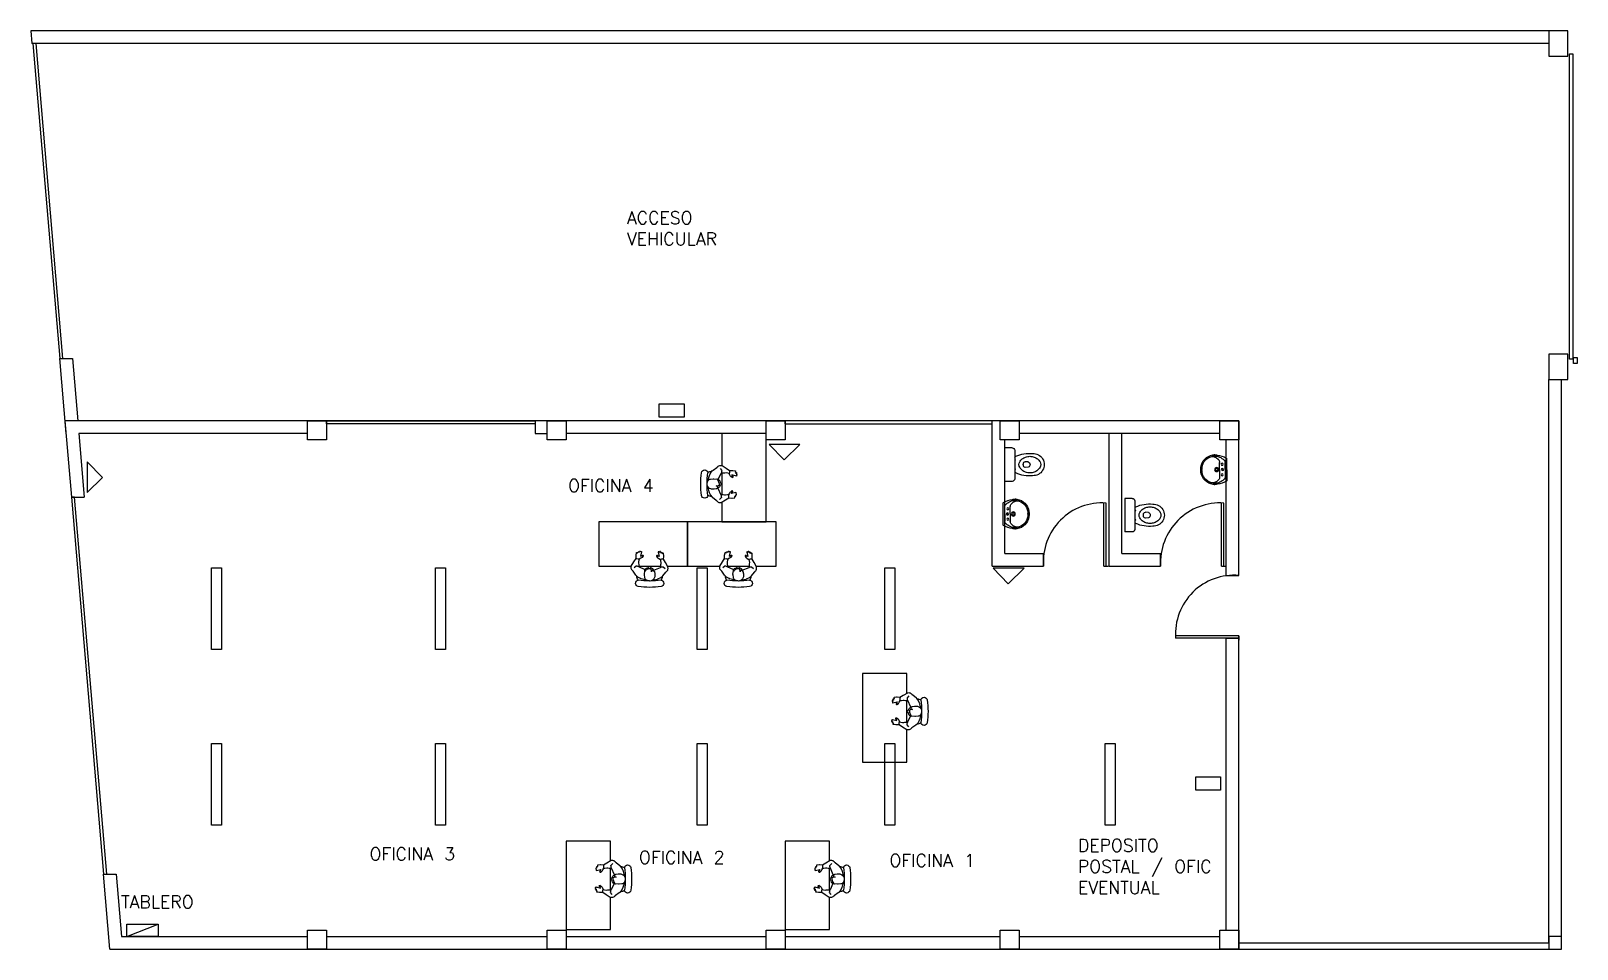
# Model space of a CAD drawing. Header units: millimetres. Extents: x 129.3 to 153.8, y 88.3 to 102.8.
import ezdxf

# ---------------------------------------------------------------- set-up
doc = ezdxf.new("R2010")
doc.units = ezdxf.units.MM
doc.linetypes.add('AUDIT_I_201002150132-0', pattern=[0])
for name, color, linetype in [('COLUMNAS', 8, 'Continuous'), ('CURTIN WALL', 4, 'Continuous'), ('EQ - Mobiliario', 252, 'AUDIT_I_201002150132-0'), ('EQ - Sanitario', 252, 'Continuous'), ('MAMPOSTERIA', 7, 'Continuous'), ('Plano base$0$EQ - Mobiliario', 252, 'AUDIT_I_201002150132-0'), ('PUERTAS', 1, 'Continuous')]:
    doc.layers.add(name, color=color, linetype=linetype)
doc.styles.get("Standard").update_dxf_attribs({"font": 'txt.shx'})

# ---------------------------------------------------------------- blocks, each defined once
blk = doc.blocks.new('LV ANDINA')
for p, q in [((0, 0.174838), (0, 0)), ((0, 0.174838), (0, -0.174838)), ((0.023785, 0), (0.023785, 0.113132)), ((0.023785, 0), (0.023785, -0.113132)), ((0.11221, 0.096338), (0.11221, 0.114747)), ((0.11221, 0), (0.11221, 0.096338)), ((0.11221, 0), (0.11221, -0.096338)), ((0.11221, -0.096338), (0.11221, -0.114747))]:
    blk.add_line(p, q)
for centre, radius in [((0.066622, 0), 0.015857), ((0.071578, 0.083248), 0.015857), ((0.158567, 0), 0.031713), ((0.158567, 0), 0.020812), ((0.071578, -0.083248), 0.015857)]:
    blk.add_circle(centre, radius)
for centre, radius, start, end in [((0.203415, 0.161128), 0.376573, 260.066191, 260.066191), ((0.007928, 0.174838), 0.007928, 119.548602, 180), ((0.203415, -0.170001), 0.404322, 97.864112, 119.548602), ((0.07631, 0.113132), 0.052525, 134.691029, 180), ((0.22243, -0.034572), 0.260294, 125.471853, 134.691029), ((0.184991, 0.023832), 0.191033, 100.525802, 126.492035), ((0.195062, 0.111651), 0.082909, 141.766242, 177.859766), ((0.22297, 0.087254), 0.119945, 66.510707, 140.862465), ((0.203415, -0.161128), 0.395535, 94.692137, 98.038881), ((0.203415, -0.161128), 0.376573, 94.692137, 98.140252), ((0.191279, 0.011185), 0.222815, 83.41939, 95.187055), ((0.191279, 0.011185), 0.203853, 83.41939, 95.187055), ((0.186455, 0.013244), 0.202416, 7.233104, 82.167515), ((0.186455, 0.013244), 0.221378, 7.233104, 82.167515), ((0.081481, 0), 0.308221, 352.78029, 7.21971), ((0.081481, 0), 0.327183, 0, 7.21971), ((0.081481, 0), 0.327183, 352.78029, 0), ((0.007928, -0.174838), 0.007928, 180, 240.451398), ((0.203415, 0.170001), 0.404322, 240.451398, 262.135888), ((0.07631, -0.113132), 0.052525, 180, 225.308971), ((0.22243, 0.034572), 0.260294, 225.308971, 234.528147), ((0.184991, -0.023832), 0.191033, 233.507965, 259.474198), ((0.195062, -0.111651), 0.082909, 182.140234, 218.233758), ((0.22297, -0.087254), 0.119945, 219.137535, 293.489293), ((0.203415, 0.161128), 0.395535, 261.961119, 265.307863), ((0.203415, 0.161128), 0.376573, 261.859748, 265.307863), ((0.191279, -0.011185), 0.222815, 264.812945, 276.58061), ((0.191279, -0.011185), 0.203853, 264.812945, 276.58061), ((0.186455, -0.013244), 0.202416, 277.832485, 352.766896), ((0.186455, -0.013244), 0.221378, 277.832485, 352.766896)]:
    blk.add_arc(centre, radius, start, end)
at = {"linetype": 'ByBlock'}
for p in [(0.075529, 0.010245), (0.11221, 0.096338), (0.158567, 0.020812), (0.188957, 0.234236), (0.221175, 0.207185), (0.389703, 0), (0.055511, -0.010245), (0.158567, -0.020812), (0.192994, -0.234331), (0.218636, -0.207012)]:
    blk.add_point(p, dxfattribs=at)
blk = doc.blocks.new('IP ANDINA')
for p, q in [((-0.265, -0.120632), (-0.265, 0)), ((-0.265, 0), (0.265, 0)), ((0.265, -0.120632), (0.265, 0)), ((-0.225632, -0.16), (0.225632, -0.16)), ((-0.042449, -0.375164), (-0.04494, -0.327163)), ((0.041618, -0.375164), (0.04494, -0.327163))]:
    blk.add_line(p, q)
blk.add_lwpolyline([(-0.130856, -0.400348, 0.081456), (-0.119783, -0.467864, 0.089731), (-0.089741, -0.522325, 0.104602), (-0.042673, -0.560331, 0.142864), (-0.000046, -0.57285, 0.142579), (0.042673, -0.560331, 0.104602), (0.089741, -0.522325, 0.089731), (0.119783, -0.467864, 0.081456), (0.130856, -0.400348, 0.081456), (0.119783, -0.332831, 0.089731), (0.089741, -0.27837, 0.104602), (0.042673, -0.240364, 0.142579), (-0.000046, -0.227845, 0.142864), (-0.042673, -0.240364, 0.104602), (-0.089741, -0.27837, 0.089731), (-0.119783, -0.332831, 0.081456)], format="xyb", close=True)
for centre in [(-0.073031, -0.169739), (0.073031, -0.169739)]:
    blk.add_circle(centre, 0.005)
for centre, radius, start, end in [((-0.225632, -0.120632), 0.039368, 180, 270), ((0.346395, -0.390548), 0.523947, 155.882772, 185.67851), ((-0.086182, -0.196891), 0.05, 132.453918, 155.882772), ((0.086182, -0.196891), 0.05, 24.117228, 47.546082), ((-0.346395, -0.390548), 0.523947, 354.32149, 24.117228), ((0.225632, -0.120632), 0.039368, 270, 0), ((0, -0.451664), 0.175227, 176.966377, 3.033623), ((-0.01494, -0.327163), 0.03, 90, 180), ((-0.000415, -0.358925), 0.045061, 201.123443, 338.876557), ((0, -0.344692), 0.049822, 72.549981, 107.450019), ((0.01494, -0.327163), 0.03, 0, 90)]:
    blk.add_arc(centre, radius, start, end)
blk = doc.blocks.new('Plano base$0$S11')
at = {"layer": 'Plano base$0$EQ - Mobiliario'}
for points in [[(-0.05157, 0.353258), (-0.132673, 0.33131, 0.052358), (-0.142413, 0.327545), (-0.186929, 0.304734), (-0.211415, 0.281504, 0.053378), (-0.218314, 0.273397), (-0.259688, 0.212712, -0.078921), (-0.270449, 0.201298), (-0.274028, 0.198535, 0.253624), (-0.293316, 0.154953), (-0.291356, 0.13054), (-0.248933, 0.063996, 0.001509), (-0.24877, 0.063742), (-0.215435, 0.012144), (-0.215679, -0.033299, 0.039319), (-0.215104, -0.04113), (-0.209528, -0.077571, 0.271109), (-0.206347, -0.081494), (-0.202026, -0.083121, 0.56371), (-0.195302, -0.077831), (-0.194022, -0.074411), (-0.183012, -0.092915, 0.308624), (-0.178144, -0.095755), (-0.174821, -0.09552, 0.454858), (-0.170281, -0.089503), (-0.171597, -0.083247), (-0.161148, -0.103242, 0.307468), (-0.156198, -0.1059), (-0.150585, -0.105315, 0.419663), (-0.146141, -0.099731), (-0.146597, -0.092873), (-0.137417, -0.099456, 0.353703), (-0.131471, -0.101499), (-0.129802, -0.100891, 0.381475), (-0.126651, -0.095024), (-0.143368, -0.025513), (-0.130185, -0.031667), (-0.111054, -0.04281, 0.392799), (-0.104414, -0.041317), (-0.10084, -0.036105, 0.335675), (-0.101121, -0.030078), (-0.120712, -0.006551, 0.110367), (-0.137985, 0.006761), (-0.165212, 0.019472), (-0.170055, 0.037788), (-0.175656, 0.064976, 0.035291), (-0.172848, 0.142745)], [(0.048147, 0.35353), (0.121226, 0.337577, -0.052358), (0.13114, 0.334297), (0.176727, 0.313711), (0.202329, 0.291716, -0.053378), (0.20962, 0.283959), (0.253938, 0.22539, 0.078921), (0.265248, 0.21452), (0.268959, 0.211937, -0.253624), (0.290374, 0.16936), (0.289621, 0.14488), (0.250532, 0.076325, -0.001509), (0.250382, 0.076063), (0.219634, 0.022883), (0.222119, -0.022493, -0.039319), (0.221932, -0.030342), (0.21816, -0.067014, -0.271109), (0.215176, -0.07109), (0.210941, -0.072927, -0.56371), (0.203964, -0.067975), (0.202517, -0.064623), (0.192433, -0.083648, -0.308624), (0.187712, -0.086724), (0.184381, -0.086654, -0.454858), (0.179549, -0.080869), (0.180555, -0.074555), (0.171106, -0.095041, -0.307468), (0.166293, -0.09794), (0.160658, -0.097632, -0.419663), (0.155944, -0.092274), (0.156061, -0.085403), (0.147217, -0.09243, -0.353703), (0.141378, -0.094764), (0.139682, -0.09424, -0.381475), (0.136245, -0.088535), (0.149512, -0.018284), (0.136649, -0.025081), (0.118091, -0.037154, -0.392799), (0.111385, -0.03599), (0.107558, -0.030961, -0.335675), (0.107542, -0.024928), (0.125948, -0.000462, -0.110367), (0.142543, 0.013686), (0.16911, 0.027724), (0.173043, 0.046257), (0.177297, 0.073688, -0.035291), (0.170655, 0.151224)], [(-0.07161, 0.189774), (-0.172848, 0.142745, -0.136037), (-0.197574, 0.132634), (-0.212527, 0.130864), (-0.245783, 0.157093)], [(-0.218806, 0.016393), (-0.213085, 0.014459, 0.155319), (-0.182758, 0.013915), (-0.1648, 0.019279)], [(0.072112, 0.218185), (0.061747, 0.203843, -0.211627), (0.047748, 0.195681), (0.041131, 0.194946), (0.037744, 0.198336, -0.177498), (0.03196, 0.210828), (0.030915, 0.223496), (0.028353, 0.202562, -0.076282), (0.024248, 0.187959), (0.022908, 0.185009, -0.269675), (0.006512, 0.173362, -0.089564), (-0.011189, 0.174922), (-0.015424, 0.176078), (-0.042845, 0.184654), (-0.050929, 0.188121, -0.168212), (-0.075123, 0.210146), (-0.077121, 0.213814)], [(0.063464, 0.194726), (0.170655, 0.151224, 0.136037), (0.19585, 0.142345), (0.210872, 0.141315), (0.242793, 0.169152)], [(0.22279, 0.027293), (0.217172, 0.025079, -0.155319), (0.186909, 0.02304), (0.168708, 0.027511)]]:
    blk.add_lwpolyline(points, format="xyb", dxfattribs=at)
blk.add_lwpolyline([(0.002661, 0.135074), (0.005335, 0.137595, 0.128039), (0.01069, 0.146133), (0.011418, 0.148443, -0.219355), (0.022675, 0.160837), (0.045486, 0.170524, 0.17095), (0.055296, 0.179485), (0.072256, 0.21113, 0.07568), (0.074268, 0.216804), (0.081365, 0.253736, 0.047493), (0.082263, 0.263171), (0.082263, 0.288818, 0.10638), (0.077837, 0.309385), (0.067976, 0.331235, 0.20273), (0.039396, 0.357691), (0.021476, 0.364167, 0.135751), (-0.005104, 0.366216), (-0.033512, 0.360667, 0.197051), (-0.065203, 0.339812), (-0.069253, 0.333888, 0.116404), (-0.077514, 0.312455), (-0.083155, 0.271268, 0.060301), (-0.083344, 0.259253), (-0.07753, 0.203977, 0.09676), (-0.075281, 0.196645), (-0.063687, 0.174943, 0.215466), (-0.050631, 0.164899), (-0.030294, 0.16011), (-0.0272, 0.158969, -0.197631), (-0.015998, 0.148671), (-0.014185, 0.144792, 0.157943), (-0.005778, 0.135775), (-0.003197, 0.134342, 0.326668)], format="xyb", close=True, dxfattribs=at)
blk.add_lwpolyline([(0, 0.367213), (-0.001653, 0.366766)], dxfattribs=at)
for centre, radius, start, end in [((-0.171802, 0.404209), 0.0508, 98.455473, 261.544527), ((-0.00143, 0.264479), 0.203175, 153.61801, 172.948325), ((0, -0.751491), 1.2192, 81.544527, 98.455473), ((0, -0.851987), 1.2192, 81.544527, 98.455473), ((0.171802, 0.404209), 0.0508, 278.455473, 81.544527), ((-0.00143, 0.264479), 0.203175, 8.377378, 26.212212)]:
    blk.add_arc(centre, radius, start, end, dxfattribs=at)
blk = doc.blocks.new('Plano base$0$escritorio_1.40x0.80')
at = {"layer": 'Plano base$0$EQ - Mobiliario'}
blk.add_lwpolyline([(0, 0.315978), (0, 0), (-0.7, 0), (-0.7, 1.4), (0, 1.4), (0, 0.890842)], dxfattribs=at)
at = {"layer": 'Plano base$0$EQ - Mobiliario', "color": 1}
blk.add_lwpolyline([(0, 0.771842), (0, 0.428037)], dxfattribs=at)
at = {"layer": 'Plano base$0$EQ - Mobiliario', "color": 1, "rotation": 270}
blk.add_blockref('Plano base$0$S11', (-0.133713, 0.599231), dxfattribs=at)

msp = doc.modelspace()

# ---------------------------------------------------------------- linework, layer by layer
at = {"color": 3}
for points in [[(141.246164, 96.000985), (141.494266, 96.246042), (141.008552, 96.246042), (141.246164, 96.000985)], [(130.474956, 95.722963), (130.229899, 95.971065), (130.229899, 95.48535), (130.474956, 95.722963)], [(144.787119, 94.044162), (145.035221, 94.289219), (144.549507, 94.289219), (144.787119, 94.044162)]]:
    msp.add_lwpolyline(points, dxfattribs=at)
at = {"color": 1}
for points in [[(132.196034, 94.294641), (132.354505, 94.294641), (132.354505, 93.002351), (132.196034, 93.002351)], [(135.737307, 94.294641), (135.895777, 94.294641), (135.895777, 93.002351), (135.737307, 93.002351)], [(139.868861, 94.294641), (140.027332, 94.294641), (140.027332, 93.002351), (139.868861, 93.002351)], [(142.834525, 94.294641), (142.992996, 94.294641), (142.992996, 93.002351), (142.834525, 93.002351)], [(132.196034, 91.521405), (132.354505, 91.521405), (132.354505, 90.229115), (132.196034, 90.229115)], [(135.737307, 91.521405), (135.895777, 91.521405), (135.895777, 90.229115), (135.737307, 90.229115)], [(139.868861, 91.521405), (140.027332, 91.521405), (140.027332, 90.229115), (139.868861, 90.229115)], [(142.834525, 91.521405), (142.992996, 91.521405), (142.992996, 90.229115), (142.834525, 90.229115)], [(146.31962, 91.521405), (146.478091, 91.521405), (146.478091, 90.229115), (146.31962, 90.229115)]]:
    msp.add_lwpolyline(points, close=True, dxfattribs=at)
at = {"layer": 'COLUMNAS'}
for points in [[(153.330572, 102.380079), (153.630572, 102.380079), (153.630572, 102.780079), (153.330572, 102.780079), (153.330572, 102.380079)], [(153.330572, 97.271263), (153.630572, 97.271263), (153.630572, 97.671263), (153.330572, 97.671263), (153.330572, 97.271263)], [(133.710572, 96.620079), (134.010572, 96.620079), (134.010572, 96.320079), (133.710572, 96.320079), (133.710572, 96.620079)], [(137.500572, 96.620079), (137.800572, 96.620079), (137.800572, 96.320079), (137.500572, 96.320079), (137.500572, 96.620079)], [(140.960572, 96.620079), (141.260572, 96.620079), (141.260572, 96.320079), (140.960572, 96.320079), (140.960572, 96.620079)], [(144.660572, 96.620079), (144.960572, 96.620079), (144.960572, 96.320079), (144.660572, 96.320079), (144.660572, 96.620079)], [(148.130572, 96.620079), (148.430572, 96.620079), (148.430572, 96.320079), (148.130572, 96.320079), (148.130572, 96.620079)], [(133.710572, 88.570079), (134.010572, 88.570079), (134.010572, 88.270079), (133.710572, 88.270079), (133.710572, 88.570079)], [(137.500572, 88.570079), (137.800572, 88.570079), (137.800572, 88.270079), (137.500572, 88.270079), (137.500572, 88.570079)], [(140.960572, 88.570079), (141.260572, 88.570079), (141.260572, 88.270079), (140.960572, 88.270079), (140.960572, 88.570079)], [(144.660572, 88.570079), (144.960572, 88.570079), (144.960572, 88.270079), (144.660572, 88.270079), (144.660572, 88.570079)], [(148.130572, 88.570079), (148.430572, 88.570079), (148.430572, 88.270079), (148.130572, 88.270079), (148.130572, 88.570079)], [(153.330572, 88.470079), (153.330572, 88.270079), (153.530572, 88.270079), (153.530572, 88.470079), (153.330572, 88.470079)]]:
    msp.add_lwpolyline(points, dxfattribs=at)
at = {"layer": 'CURTIN WALL'}
msp.add_line((130.53975, 89.455801), (130.033088, 95.41443), dxfattribs=at)
for points in [[(129.374513, 102.580079), (129.796756, 97.605801), (129.846756, 97.605801), (129.424513, 102.580079), (129.374513, 102.580079)], [(134.010572, 96.620079), (137.310572, 96.620079), (137.310572, 96.570079), (134.010572, 96.570079), (134.010572, 96.620079)], [(129.983088, 95.41443), (130.48975, 89.455801), (130.53975, 89.455801), (130.033088, 95.41443), (129.983088, 95.41443)]]:
    msp.add_lwpolyline(points, dxfattribs=at)
at = {"layer": 'MAMPOSTERIA'}
for p, q in [((153.330572, 102.780079), (129.342187, 102.780079)), ((129.342187, 102.780079), (129.359193, 102.580079)), ((153.330572, 102.580079), (129.359193, 102.580079)), ((129.897578, 96.420079), (129.796756, 97.605801)), ((129.796756, 97.605801), (129.997478, 97.605801)), ((129.997478, 97.605801), (130.081293, 96.620079)), ((153.330572, 88.370079), (153.330572, 97.271263)), ((153.530572, 88.370079), (153.530572, 97.271263)), ((148.430572, 96.620079), (129.880572, 96.620079)), ((129.880572, 96.620079), (129.983088, 95.41443)), ((137.310572, 96.620079), (137.310572, 96.420079)), ((141.260572, 96.570079), (141.260572, 96.620079)), ((144.660572, 96.620079), (144.460572, 96.620079)), ((144.530572, 94.320079), (144.530572, 96.620079)), ((148.430572, 94.176157), (148.430572, 96.620079)), ((133.710572, 96.420079), (130.098299, 96.420079)), ((130.098299, 96.420079), (130.18381, 95.41443)), ((137.310572, 96.420079), (137.500572, 96.420079)), ((140.960572, 96.420079), (137.800572, 96.420079)), ((144.730572, 94.520079), (144.730572, 96.320079)), ((148.130572, 96.420079), (144.960572, 96.420079)), ((146.380572, 94.320079), (146.380572, 96.420079)), ((146.580572, 94.520079), (146.580572, 96.420079)), ((148.230572, 94.170397), (148.230572, 96.320079)), ((129.983088, 95.41443), (130.18381, 95.41443)), ((129.983088, 95.41443), (130.033088, 95.41443)), ((144.530572, 94.320079), (145.34376, 94.320079)), ((144.730572, 94.520079), (145.34376, 94.520079)), ((145.34376, 94.320079), (145.34376, 94.520079)), ((146.380572, 94.320079), (147.19376, 94.320079)), ((146.580572, 94.520079), (147.19376, 94.520079)), ((147.19376, 94.320079), (147.19376, 94.520079)), ((148.230572, 94.176157), (148.430572, 94.176157)), ((148.230572, 88.570079), (148.230572, 93.186156)), ((148.230572, 93.186156), (148.430572, 93.186156)), ((148.430572, 88.270079), (148.430572, 93.186156)), ((130.590572, 88.270079), (130.48975, 89.455801)), ((130.48975, 89.455801), (130.690472, 89.455801)), ((130.48975, 89.455801), (130.53975, 89.455801)), ((130.690472, 89.455801), (130.774287, 88.470079)), ((130.774287, 88.470079), (133.710572, 88.470079)), ((134.010572, 88.470079), (137.500572, 88.470079)), ((137.800572, 88.470079), (140.960572, 88.470079)), ((141.260572, 88.470079), (144.660572, 88.470079)), ((144.960572, 88.470079), (148.130572, 88.470079)), ((130.590572, 88.270079), (148.430572, 88.270079)), ((148.430572, 88.370079), (153.330572, 88.370079)), ((148.430572, 88.270079), (153.330572, 88.270079))]:
    msp.add_line(p, q, dxfattribs=at)
at = {"layer": 'MAMPOSTERIA', "color": 1}
msp.add_line((148.19376, 94.320079), (148.230572, 94.320079), dxfattribs=at)
at = {"layer": 'MAMPOSTERIA', "color": 5}
msp.add_line((130.86041, 88.470079), (131.352607, 88.664251), dxfattribs=at)
at = {"layer": 'MAMPOSTERIA'}
msp.add_lwpolyline([(153.720973, 97.616993), (153.774966, 97.616993), (153.774966, 97.52387), (153.720973, 97.52387)], close=True, dxfattribs=at)
at = {"layer": 'MAMPOSTERIA', "color": 6}
for points in [[(139.27208, 96.887344), (139.662556, 96.887344), (139.662556, 96.67782), (139.27208, 96.67782)], [(147.750732, 90.991911), (148.141208, 90.991911), (148.141208, 90.782387), (147.750732, 90.782387)]]:
    msp.add_lwpolyline(points, close=True, dxfattribs=at)
at = {"layer": 'MAMPOSTERIA', "color": 4}
msp.add_lwpolyline([(141.260572, 96.620079), (141.260572, 96.570079), (144.530572, 96.570079), (144.530572, 96.620079), (141.260572, 96.620079)], dxfattribs=at)
at = {"layer": 'MAMPOSTERIA', "color": 5}
msp.add_lwpolyline([(130.86041, 88.664251), (131.352607, 88.664251), (131.352607, 88.470079), (130.86041, 88.470079)], close=True, dxfattribs=at)
at = {"layer": 'PUERTAS'}
for p, q in [((146.296948, 94.320079), (146.296948, 95.320079)), ((146.33376, 94.320079), (146.33376, 95.319402)), ((148.156947, 94.320079), (148.156947, 95.320079)), ((148.19376, 94.320079), (148.19376, 95.319402)), ((146.296948, 94.320079), (146.33376, 94.320079)), ((146.33376, 94.320079), (146.370573, 94.320079)), ((148.156947, 94.320079), (148.19376, 94.320079)), ((148.430572, 93.222968), (147.430572, 93.222968)), ((148.430572, 93.186156), (147.43125, 93.186156)), ((148.430572, 93.186156), (147.43125, 93.186156)), ((148.430572, 93.186156), (148.430572, 93.222968)), ((148.430572, 93.222968), (148.430572, 93.186156)), ((148.430572, 93.149344), (148.430572, 93.186156)), ((148.430572, 93.186156), (148.430572, 93.149344))]:
    msp.add_line(p, q, dxfattribs=at)
msp.add_lwpolyline([(153.653521, 102.418775), (153.708723, 102.418775), (153.708723, 97.591348), (153.653521, 97.591348)], close=True, dxfattribs=at)
for centre, radius, start, end in [((146.268999, 94.393515), 0.928149, 85.998915, 184.538022), ((148.13465, 94.378551), 0.942706, 86.405076, 183.556076), ((148.357136, 93.250918), 0.928149, 85.461978, 184.001085)]:
    msp.add_arc(centre, radius, start, end, dxfattribs=at)

# ---------------------------------------------------------------- block references
at = {"layer": 'EQ - Mobiliario', "xscale": -1}
for p, rotation in [((140.260572, 95.020079), 360), ((139.719037, 94.320079), 90), ((141.119037, 94.320079), 90), ((143.18446, 92.62636), 180), ((138.500572, 89.977165), 180), ((141.960572, 89.977165), 180)]:
    msp.add_blockref('Plano base$0$escritorio_1.40x0.80', p, dxfattribs=dict(at, rotation=rotation))
at = {"layer": 'EQ - Sanitario', "xscale": -1}
for name, p, rotation in [('LV ANDINA', (148.237448, 95.849034), 0.83637), ('IP ANDINA', (144.727806, 95.926334), 90.000002), ('LV ANDINA', (144.706787, 95.145815), 180.000002), ('IP ANDINA', (146.626243, 95.12732), 90.000002)]:
    msp.add_blockref(name, p, dxfattribs=dict(at, rotation=rotation))

# ---------------------------------------------------------------- texts
at = {"char_height": 0.2, "width": 2.333718, "attachment_point": 1}
for s, insert in [('ACCESO VEHICULAR', (138.760299, 99.927404)), ('OFICINA 4', (137.829925, 95.69365)), ('DEPOSITO \\PPOSTAL / OFIC EVENTUAL', (145.885882, 90.009314)), ('OFICINA 3', (134.692887, 89.87447)), ('OFICINA 2\\P', (138.95003, 89.819708)), ('OFICINA 1', (142.908364, 89.771494)), ('TABLERO ', (130.765632, 89.11487))]:
    msp.add_mtext(s, dxfattribs=dict(at, insert=insert))

doc.saveas('drawing.dxf')
